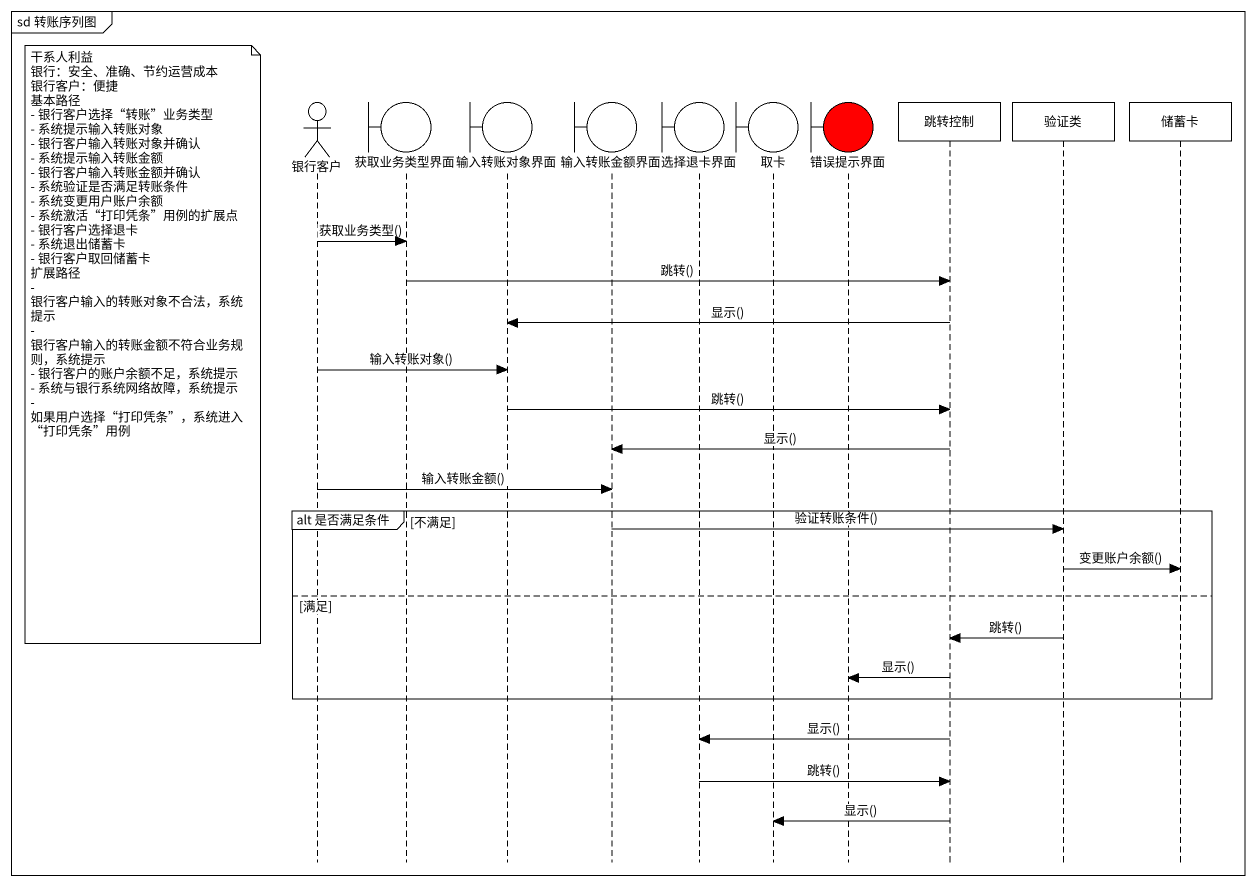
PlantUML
@startuml
mainframe sd 转账序列图
hide footbox
actor 银行客户
boundary 获取业务类型界面
boundary 输入转账对象界面
boundary 输入转账金额界面
boundary 选择退卡界面
boundary 取卡
boundary 错误提示界面 #FF0000
participant 跳转控制
participant 验证类
participant 储蓄卡

银行客户 -> 获取业务类型界面 : 获取业务类型()
获取业务类型界面 -> 跳转控制 : 跳转()
跳转控制 -> 输入转账对象界面 : 显示()
note left of 银行客户
  干系人利益
  银行：安全、准确、节约运营成本
  银行客户：便捷
  基本路径
  - 银行客户选择“转账”业务类型
  - 系统提示输入转账对象
  - 银行客户输入转账对象并确认
  - 系统提示输入转账金额
  - 银行客户输入转账金额并确认
  - 系统验证是否满足转账条件
  - 系统变更用户账户余额
  - 系统激活“打印凭条”用例的扩展点
  - 银行客户选择退卡
  - 系统退出储蓄卡
  - 银行客户取回储蓄卡
  扩展路径
  - 银行客户输入的转账对象不合法，系统提示
  - 银行客户输入的转账金额不符合业务规则，系统提示
  - 银行客户的账户余额不足，系统提示
  - 系统与银行系统网络故障，系统提示
  - 如果用户选择“打印凭条”，系统进入“打印凭条”用例
end note
银行客户 -> 输入转账对象界面 : 输入转账对象()
输入转账对象界面 -> 跳转控制 : 跳转()
跳转控制 -> 输入转账金额界面 : 显示()
银行客户 -> 输入转账金额界面 : 输入转账金额()
group alt 是否满足条件 [不满足]
  输入转账金额界面 -> 验证类 : 验证转账条件()
  验证类 -> 储蓄卡 : 变更账户余额()
else 满足
  验证类 -> 跳转控制 : 跳转()
  跳转控制 -> 错误提示界面 : 显示()
end
跳转控制 -> 选择退卡界面 : 显示()
选择退卡界面 -> 跳转控制 : 跳转()
跳转控制 -> 取卡 : 显示()
@enduml
